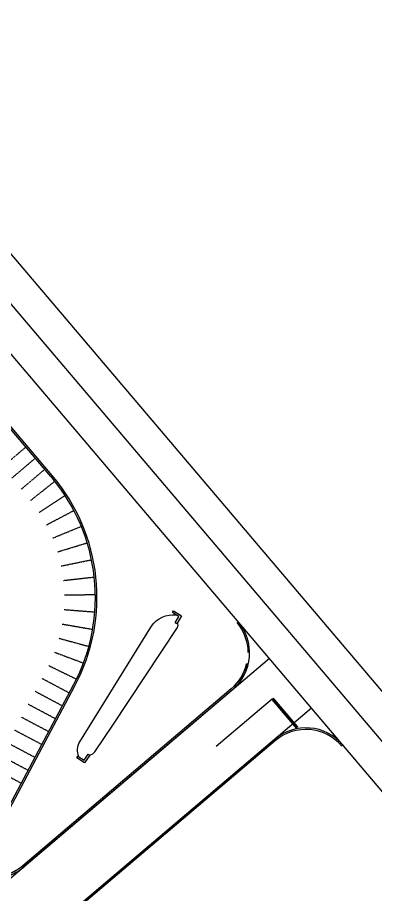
# Model space of a CAD drawing. Header units: feet. Extents: x 4566 to 6562, y 3176 to 5478.
# Drawn here: x 5358 to 5579, y 4111 to 4652 of the extents above; entities that cross this region are included whole.
import ezdxf

# ---------------------------------------------------------------- set-up
doc = ezdxf.new("R2010")
doc.units = ezdxf.units.FT
doc.header["$MEASUREMENT"] = 0
doc.linetypes.add('HIDDEN', pattern=[0.375, 0.25, -0.125])
for name, color, linetype in [('C-STRM-DRN', 5, 'Continuous'), ('C-TOPO-POND-BOTTOM-EXTENTS', 82, 'Continuous'), ('E3BDL', 7, 'Continuous'), ('PKNG-EOP', 254, 'Continuous'), ('PKNG-STRP-STALLS', 7, 'HIDDEN'), ('PKNG-STRP-TRAFFIC-CONTROL', 7, 'Continuous'), ('PLNT-TURF', 92, 'Continuous')]:
    doc.layers.add(name, color=color, linetype=linetype)

msp = doc.modelspace()

# ---------------------------------------------------------------- linework, layer by layer
at = {"layer": 'C-STRM-DRN'}
for points in [[(5457.5, 4282.69), (5453.53, 4285.09), (5454.15, 4286.12), (5459.15, 4283.1), (5456.13, 4278.1), (5455.11, 4278.72), (5457.5, 4282.69)], [(5399.01, 4194.05), (5401.58, 4197.92), (5402.58, 4197.26), (5399.35, 4192.39), (5394.48, 4195.61), (5395.15, 4196.61), (5399.01, 4194.05)]]:
    msp.add_lwpolyline(points, dxfattribs=at)
at = {"layer": 'C-TOPO-POND-BOTTOM-EXTENTS', "flags": 128}
for points in [[(5395.8, 4196.27, -0.228597), (5396.44, 4205.46), (5411.76, 4230.23), (5440.51, 4276.76, -0.270973), (5455.84, 4283.69)], [(5402.58, 4197.26, 0.174237), (5405.74, 4199.31), (5416.65, 4215.77), (5456.5, 4275.92, 0.261382), (5456.55, 4278.78)]]:
    msp.add_lwpolyline(points, format="xyb", dxfattribs=at)
at = {"layer": 'E3BDL', "flags": 128}
for points in [[(6407.7, 3776.82), (6186.83, 3853.72, 0.000594), (6186.79, 3853.74), (6062.15, 3896.8), (5993.7, 3920.45, -0.011287), (5960.69, 3932.7, -0.122897), (5653.78, 4152.91), (5324.63, 4540.65, -0.082326), (5083.21, 4943.18), (4938.63, 5477.75)], [(6445.73, 3742.41), (6180.26, 3834.84), (6055.62, 3877.9), (5987.17, 3901.55, -0.011287), (5953.31, 3914.11, -0.122897), (5638.54, 4139.96), (5309.38, 4527.71, -0.08252), (5064.2, 4936.88), (4919.32, 5472.53)], [(6388.04, 3741.31), (6173.7, 3815.94), (6049.08, 3859), (5980.64, 3882.64, -0.011287), (5945.93, 3895.52, -0.122897), (5623.29, 4127.02), (5294.13, 4514.77, -0.08252), (5045.59, 4929.55, -0.027766), (5044.89, 4931.66), (4900.01, 5467.31)], [(5513.18, 4256.73), (5342.8, 4112.1, 0.172825), (5235.19, 3926.2), (5206.03, 3768.09), (5133.42, 3374.46, 0.067174), (5129.29, 3288.97)], [(5539.06, 4226.24), (5368.68, 4081.61, 0.172825), (5274.53, 3918.94), (5245.37, 3760.83), (5172.76, 3367.21, 0.067174), (5169.15, 3292.4)]]:
    msp.add_lwpolyline(points, format="xyb", dxfattribs=at)
at = {"layer": 'PKNG-EOP'}
for p, q in [((5378.66, 4368.84), (5285.13, 4479.02)), ((5339.23, 4140.13), (5392.54, 4240.45)), ((5490.39, 4237.39), (5361.86, 4128.29))]:
    msp.add_line(p, q, dxfattribs=at)
msp.add_lwpolyline([(5558.57, 4203.46, 0.414146), (5516.29, 4206.91), (5368.68, 4081.61, 0.172825), (5274.53, 3918.94), (5242.18, 3743.53), (5236.61, 3710.36), (5233.61, 3692.5)], format="xyb", dxfattribs=at)
for centre, radius, start, end in [((5290.99, 4294.42), 115, 332.0143, 40.3275), ((5470.97, 4260.26), 30, 310.3275, 40.3563), ((5342.45, 4151.16), 30, 242.0143, 310.3275)]:
    msp.add_arc(centre, radius, start, end, dxfattribs=at)
at = {"layer": 'PKNG-STRP-STALLS'}
for p, q in [((5348.69, 4374.79), (5363.17, 4387.08)), ((5354.51, 4367.93), (5369, 4380.22)), ((5360.34, 4361.07), (5374.82, 4373.36)), ((5366.12, 4354.17), (5380.99, 4366)), ((5371.39, 4346.88), (5387.3, 4357.26)), ((5375.94, 4339.12), (5392.76, 4347.97)), ((5379.76, 4330.97), (5397.32, 4338.21)), ((5382.79, 4322.5), (5400.96, 4328.06)), ((5385.01, 4313.78), (5403.62, 4317.62)), ((5386.41, 4304.9), (5405.3, 4306.97)), ((5386.97, 4295.92), (5405.97, 4296.21)), ((5386.69, 4286.93), (5405.64, 4285.44)), ((5385.57, 4278), (5404.29, 4274.75)), ((5383.62, 4269.22), (5401.95, 4264.23)), ((5380.85, 4260.66), (5398.64, 4253.97)), ((5377.3, 4252.39), (5394.38, 4244.07)), ((5377.3, 4252.39), (5394.38, 4244.07)), ((5389.91, 4235.5), (5373.13, 4244.41)), ((5385.68, 4227.55), (5368.9, 4236.47)), ((5381.46, 4219.6), (5364.68, 4228.52)), ((5377.24, 4211.66), (5360.46, 4220.57)), ((5373.01, 4203.71), (5356.23, 4212.62)), ((5368.79, 4195.76), (5352.01, 4204.68)), ((5364.57, 4187.81), (5347.79, 4196.73)), ((5360.34, 4179.87), (5343.56, 4188.78))]:
    msp.add_line(p, q, dxfattribs=at)
at = {"layer": 'PKNG-STRP-TRAFFIC-CONTROL'}
msp.add_line((5480.48, 4202.75), (5515.06, 4232.08), dxfattribs=at)
at = {"layer": 'PKNG-STRP-TRAFFIC-CONTROL', "const_width": 2}
msp.add_lwpolyline([(5530.37, 4214.04), (5515.05, 4232.09)], dxfattribs=at)
at = {"layer": 'PLNT-TURF'}
for p, q in [((5379.42, 4369.49), (5285.89, 4479.67)), ((5339.64, 4138.78), (5393.42, 4239.99)), ((5489.74, 4238.15), (5361.21, 4129.05))]:
    msp.add_line(p, q, dxfattribs=at)
at = {"layer": 'PLNT-TURF', "flags": 128}
for points in [[(5493.07, 4279.04, -0.176687), (5499.97, 4260.4)], [(5499.21, 4253.63, -0.160452), (5489.74, 4238.15), (5361.21, 4129.05, -0.179285), (5342.28, 4122.16)]]:
    msp.add_lwpolyline(points, format="xyb", dxfattribs=at)
at = {"layer": 'PLNT-TURF'}
msp.add_lwpolyline([(5557.81, 4202.81, 0.414146), (5516.94, 4206.15), (5369.33, 4080.85, 0.172825), (5275.51, 3918.76), (5243.16, 3743.36), (5234.59, 3692.33)], format="xyb", dxfattribs=at)
for centre, radius, start, end in [((5290.99, 4294.42), 116, 332.0143, 40.3275), ((5470.97, 4260.26), 29, 310.3275, 345.9929), ((5342.45, 4151.16), 29, 242.0143, 310.3275)]:
    msp.add_arc(centre, radius, start, end, dxfattribs=at)

doc.saveas('drawing.dxf')
